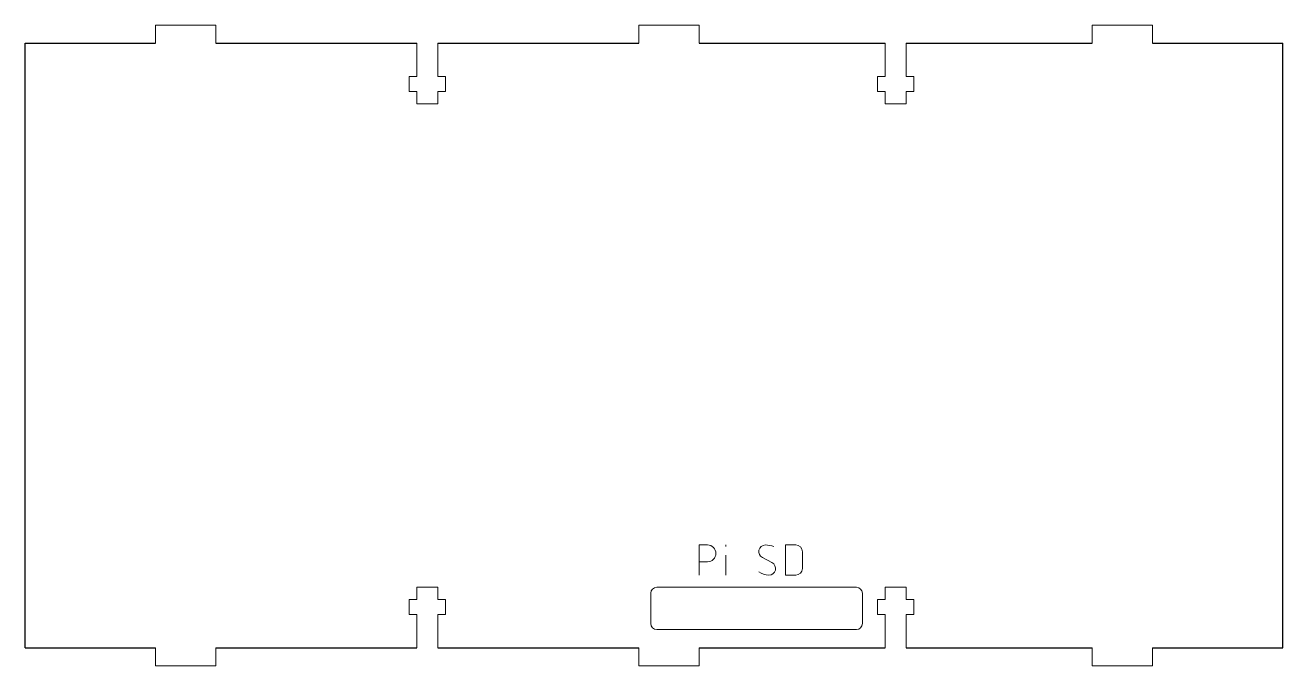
# Model space of a CAD drawing. Header units: millimetres. Extents: x 0 to 208, y 7 to 113.
import ezdxf

# ---------------------------------------------------------------- set-up
doc = ezdxf.new("R2010")
doc.units = ezdxf.units.MM
for name, color, linetype, lineweight in [('3x10_Male', 1, 'CONTINUOUS', 0), ('Cutouts', 1, 'CONTINUOUS', 0), ('M3_ScrewJoint', 1, 'CONTINUOUS', 0), ('Text', 7, 'CONTINUOUS', 0)]:
    doc.layers.add(name, color=color, linetype=linetype, lineweight=lineweight)
doc.layers.add('Panel', color=1, linetype='CONTINUOUS')

msp = doc.modelspace()

# ---------------------------------------------------------------- linework, layer by layer
at = {"layer": '3x10_Male'}
for p, q in [((21.53, 110), (21.53, 113)), ((21.53, 113), (31.53, 113)), ((31.53, 113), (31.53, 110)), ((101.49, 110), (101.49, 113)), ((101.49, 113), (111.49, 113)), ((111.49, 113), (111.49, 110)), ((176.47, 110), (176.47, 113)), ((176.47, 113), (186.47, 113)), ((186.47, 113), (186.47, 110)), ((21.53, 10), (21.53, 7)), ((31.53, 7), (31.53, 10)), ((101.49, 10), (101.49, 7)), ((111.49, 7), (111.49, 10)), ((176.47, 10), (176.47, 7)), ((186.47, 7), (186.47, 10)), ((21.53, 7), (31.53, 7)), ((101.49, 7), (111.49, 7)), ((176.47, 7), (186.47, 7))]:
    msp.add_line(p, q, dxfattribs=at)
at = {"layer": 'Cutouts'}
for p, q in [((103.47, 14), (103.47, 19)), ((104.47, 20), (137.47, 20)), ((138.47, 14), (138.47, 19)), ((104.47, 13), (137.47, 13))]:
    msp.add_line(p, q, dxfattribs=at)
for centre, start, end in [((104.47, 19), 90, 180), ((137.47, 19), 0, 90), ((104.47, 14), 180, 270), ((137.47, 14), 270, 0)]:
    msp.add_arc(centre, 1, start, end, dxfattribs=at)
at = {"layer": 'M3_ScrewJoint'}
for p, q in [((64.76, 110), (64.76, 104.5)), ((68.26, 104.5), (68.26, 110)), ((142.23, 110), (142.23, 104.5)), ((145.73, 104.5), (145.73, 110)), ((63.51, 102), (63.51, 104.5)), ((64.76, 104.5), (63.51, 104.5)), ((69.51, 104.5), (68.26, 104.5)), ((69.51, 102), (69.51, 104.5)), ((140.98, 102), (140.98, 104.5)), ((142.23, 104.5), (140.98, 104.5)), ((146.98, 104.5), (145.73, 104.5)), ((146.98, 102), (146.98, 104.5)), ((63.51, 102), (64.76, 102)), ((64.76, 102), (64.76, 100)), ((68.26, 100), (68.26, 102)), ((68.26, 102), (69.51, 102)), ((140.98, 102), (142.23, 102)), ((142.23, 102), (142.23, 100)), ((145.73, 100), (145.73, 102)), ((145.73, 102), (146.98, 102)), ((64.76, 100), (68.26, 100)), ((142.23, 100), (145.73, 100)), ((64.76, 20), (68.26, 20)), ((64.76, 18), (64.76, 20)), ((68.26, 20), (68.26, 18)), ((142.23, 20), (145.73, 20)), ((142.23, 18), (142.23, 20)), ((145.73, 20), (145.73, 18)), ((63.51, 18), (63.51, 15.5)), ((63.51, 18), (64.76, 18)), ((68.26, 18), (69.51, 18)), ((69.51, 18), (69.51, 15.5)), ((140.98, 18), (140.98, 15.5)), ((140.98, 18), (142.23, 18)), ((145.73, 18), (146.98, 18)), ((146.98, 18), (146.98, 15.5)), ((64.76, 15.5), (63.51, 15.5)), ((64.76, 10), (64.76, 15.5)), ((68.26, 15.5), (68.26, 10)), ((69.51, 15.5), (68.26, 15.5)), ((142.23, 15.5), (140.98, 15.5)), ((142.23, 10), (142.23, 15.5)), ((145.73, 15.5), (145.73, 10)), ((146.98, 15.5), (145.73, 15.5))]:
    msp.add_line(p, q, dxfattribs=at)
at = {"layer": 'Panel'}
for p, q in [((0, 110), (21.53, 110)), ((0, 10), (0, 110)), ((31.53, 110), (64.76, 110)), ((68.26, 110), (101.49, 110)), ((111.49, 110), (142.23, 110)), ((145.73, 110), (176.47, 110)), ((186.47, 110), (208, 110)), ((208, 10), (208, 110)), ((0, 10), (21.53, 10)), ((31.53, 10), (64.76, 10)), ((68.26, 10), (101.49, 10)), ((111.49, 10), (142.23, 10)), ((145.73, 10), (176.47, 10)), ((186.47, 10), (208, 10))]:
    msp.add_line(p, q, dxfattribs=at)
at = {"layer": 'Text'}
for p, q in [((111.46, 22), (111.46, 27)), ((111.46, 27), (112.85, 27)), ((115.9, 26.72), (115.9, 27)), ((115.9, 22), (115.9, 25.33)), ((127.43, 27), (125.76, 27)), ((125.76, 27), (125.76, 22)), ((128.54, 23.11), (128.54, 25.89)), ((112.85, 24.22), (111.46, 24.22)), ((123.49, 24.1), (121.93, 24.9)), ((125.76, 22), (127.43, 22))]:
    msp.add_line(p, q, dxfattribs=at)
for centre, radius, start, end in [((112.85, 25.61), 1.39, 270, 90), ((122.43, 25.89), 1.11, 90, 242.981), ((122.43, 23.39), 3.61, 67.3801, 90), ((127.43, 25.89), 1.11, 360, 90), ((122.99, 23.11), 1.11, 270, 62.981), ((127.43, 23.11), 1.11, 270, 0), ((122.99, 24.78), 2.78, 233.1301, 270)]:
    msp.add_arc(centre, radius, start, end, dxfattribs=at)

doc.saveas('drawing.dxf')
